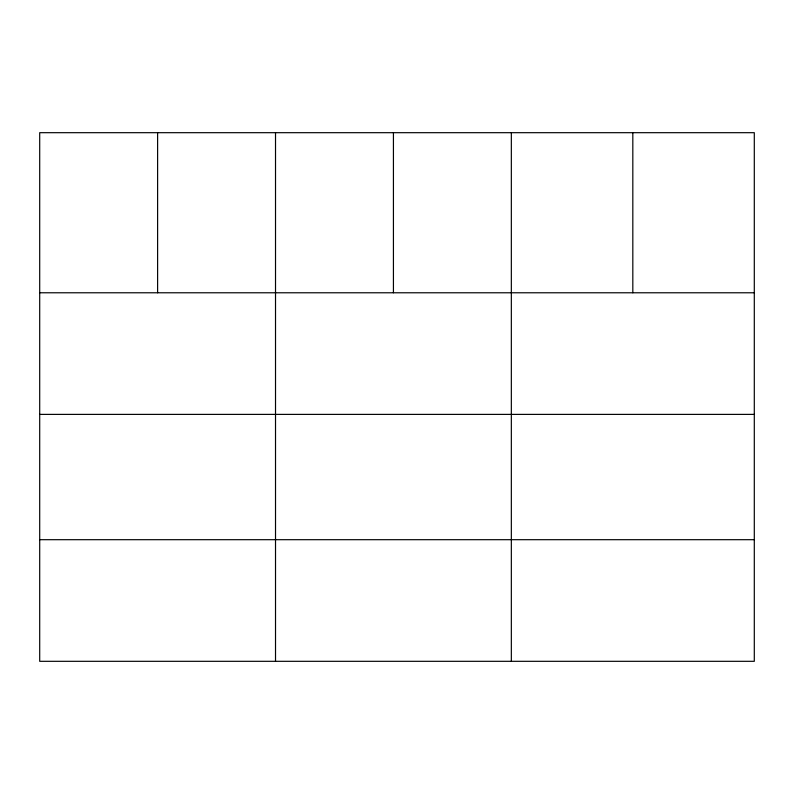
<?xml version="1.0" encoding="UTF-8"?>
<svg xmlns="http://www.w3.org/2000/svg" width="794" height="794" viewBox="0 0 794 794"><rect width="100%" height="100%" fill="white"/><g stroke="black" fill="none" stroke-linecap="round" stroke-linejoin="round"><path stroke-width="1.19" d="M754.3 414.389L754.3 132.687L39.7 132.687L39.7 661.313L754.3 661.313L754.3 414.389L39.7 414.389M39.7 292.778L754.3 292.778M39.7 539.692L754.3 539.692M632.818 132.687L632.818 292.778M511.336 132.687L511.336 661.313M393.427 132.687L393.427 292.778M275.518 132.687L275.518 661.313M157.609 132.687L157.609 292.778"/></g></svg>
